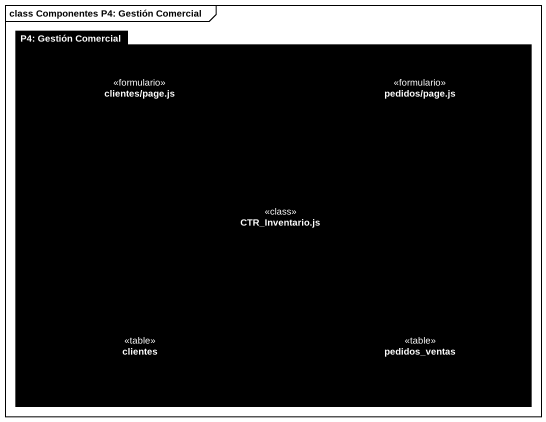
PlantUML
@startuml
mainframe class Componentes P4: Gestión Comercial
package "P4: Gestión Comercial" as P4_Gestión_Comercial #000000 {
  component "clientes/page.js" as clientes_page_js <<formulario>> #000000
  component "pedidos/page.js" as pedidos_page_js <<formulario>> #000000
  component "CTR_Inventario.js" as CTR_Inventario_js <<class>> #000000
  component clientes <<table>> #000000
  component pedidos_ventas <<table>> #000000
}
clientes_page_js ..> CTR_Inventario_js : <<use>>
pedidos_page_js ..> CTR_Inventario_js : <<use>>
CTR_Inventario_js ..> clientes : <<use>>
CTR_Inventario_js ..> pedidos_ventas : <<use>>
@enduml
